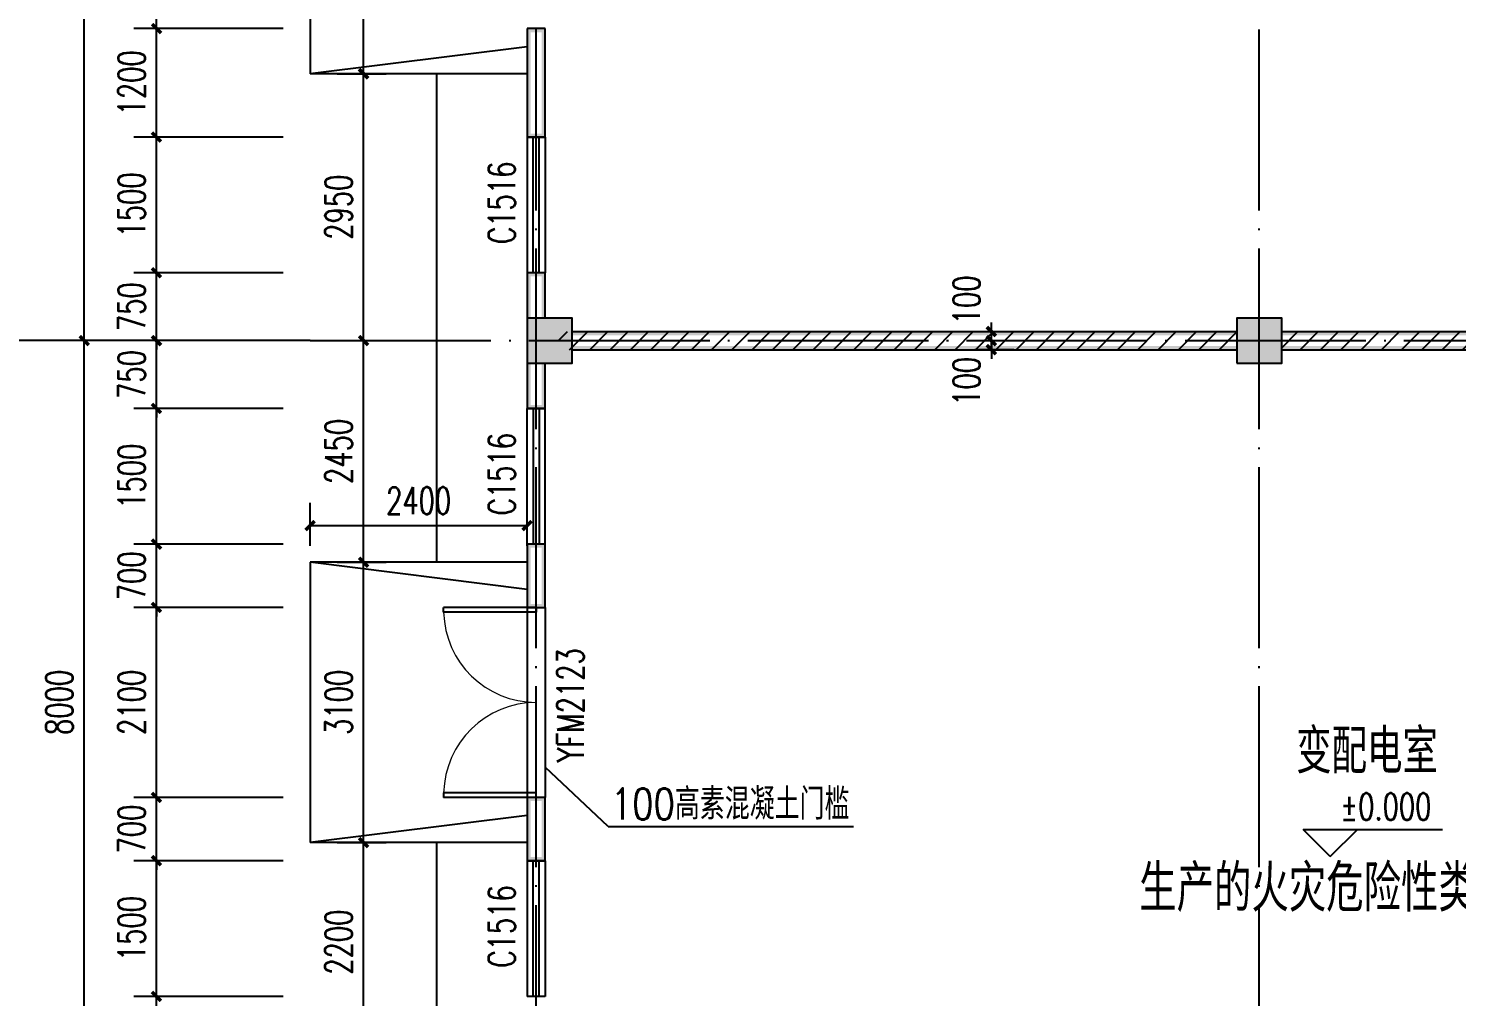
# Model space of a CAD drawing. Extents: x 4924227 to 5052693, y -485691 to -238224.
# Drawn here: x 4965568 to 4981364, y -390806 to -380106 of the extents above; entities that cross this region are included whole.
import ezdxf

# ---------------------------------------------------------------- set-up
doc = ezdxf.new("R2010")
doc.units = 0
doc.header["$LTSCALE"] = 1000
doc.header["$MEASUREMENT"] = 0
doc.linetypes.add('DOTE', pattern=[2.42, 2, -0.2, 0.02, -0.2])
doc.layers.get('0').update_dxf_attribs({"linetype": 'CONTINUOUS'})
doc.layers.get('Defpoints').update_dxf_attribs({"linetype": 'CONTINUOUS'})
doc.layers.add('_0', color=7, linetype='CONTINUOUS', lineweight=25)
for name, color, linetype in [('AXIS', 3, 'CONTINUOUS'), ('COLUMN', 9, 'CONTINUOUS'), ('DIM_ELEV', 3, 'CONTINUOUS'), ('DOTE', 252, 'CONTINUOUS'), ('PUB_DIM', 3, 'CONTINUOUS'), ('PUB_HATCH', 8, 'CONTINUOUS'), ('PUB_TEXT', 7, 'CONTINUOUS'), ('PUB_WALL', 9, 'CONTINUOUS'), ('STAIR', 5, 'CONTINUOUS'), ('WALL', 2, 'CONTINUOUS'), ('WINDOW', 4, 'CONTINUOUS'), ('WINDOW_TEXT', 7, 'CONTINUOUS')]:
    doc.layers.add(name, color=color, linetype=linetype)
doc.styles.add('_HZTXT', font='txt.shx', dxfattribs={"width": 0.8, "bigfont": 'HZTXT.shx'})
doc.styles.add('_TCH_DIM', font='SIMPLEX', dxfattribs={"bigfont": 'GBCBIG'})
doc.styles.add('_TCH_DIM_T3', font='SIMPLEX', dxfattribs={"width": 0.705882, "bigfont": 'GBCBIG'})
doc.styles.add('_TCH_WINDOW', font='SIMPLEX', dxfattribs={"height": 3.5, "bigfont": 'GBCBIG'})
doc.dimstyles.new('_TCH_ARCH&&100', dxfattribs={"dimtxt": 297.5, "dimasz": 100, "dimexe": 250, "dimexo": 300, "dimgap": 126.25, "dimtad": 1, "dimdec": 0, "dimzin": 0, "dimdsep": 46, "dimtxsty": '_TCH_DIM_T3', "dimblk": 'ARCHTICK', "dimcen": 0.09, "dimclrt": 7, "dimazin": 2, "dimtfac": 1, "dimtdec": 0, "dimtix": 1, "dimtmove": 2, "dimatfit": 3, "dimfxl": 0, "dimtolj": 1, "dimtzin": 0, "dimarcsym": 0})

# ---------------------------------------------------------------- blocks, each defined once
blk = doc.blocks.new('_ArchTick')
at = {"color": 0, "linetype": 'ByBlock', "const_width": 0.4}
blk.add_lwpolyline([(-0.5, -0.5), (0.5, 0.5)], dxfattribs=at)
blk = doc.blocks.new('*D39')
at = {"layer": 'Defpoints', "color": 0}
for p in [(4975738, -383556), (4975738, -383656), (4976219, -383556)]:
    blk.add_point(p, dxfattribs=at)
at = {"layer": 'PUB_DIM', "color": 0, "lineweight": -2}
for p, q in [((4976219, -383556), (4976219, -383456)), ((4976038, -383556), (4976469, -383556)), ((4976038, -383656), (4976469, -383656)), ((4976219, -383656), (4976219, -383556)), ((4976219, -383656), (4976219, -383756))]:
    blk.add_line(p, q, dxfattribs=at)
at = {"layer": 'PUB_DIM', "color": 0, "lineweight": -2, "xscale": 100, "yscale": 100, "zscale": 100}
for p, rotation in [((4976219, -383556), 270), ((4976219, -383656), 90)]:
    blk.add_blockref('_ArchTick', p, dxfattribs=dict(at, rotation=rotation))
at = {"layer": 'PUB_DIM', "color": 7, "insert": (4975944, -384006), "char_height": 297.5, "attachment_point": 5, "rotation": 90, "style": '_TCH_DIM_T3'}
blk.add_mtext('\\A1;100', dxfattribs=at)
blk = doc.blocks.new('*D40')
at = {"layer": 'Defpoints', "color": 0}
for p in [(4975738, -383456), (4976219, -383456), (4975738, -383556)]:
    blk.add_point(p, dxfattribs=at)
at = {"layer": 'PUB_DIM', "color": 0, "lineweight": -2}
for p, q in [((4976219, -383456), (4976219, -383356)), ((4976038, -383456), (4976469, -383456)), ((4976219, -383556), (4976219, -383456)), ((4976038, -383556), (4976469, -383556)), ((4976219, -383556), (4976219, -383656))]:
    blk.add_line(p, q, dxfattribs=at)
at = {"layer": 'PUB_DIM', "color": 0, "lineweight": -2, "xscale": 100, "yscale": 100, "zscale": 100}
for p, rotation in [((4976219, -383456), 270), ((4976219, -383556), 90)]:
    blk.add_blockref('_ArchTick', p, dxfattribs=dict(at, rotation=rotation))
at = {"layer": 'PUB_DIM', "color": 7, "insert": (4975944, -383106), "char_height": 297.5, "attachment_point": 5, "rotation": 90, "style": '_TCH_DIM_T3'}
blk.add_mtext('\\A1;100', dxfattribs=at)
blk = doc.blocks.new('*D93')
at = {"layer": 'Defpoints', "color": 0}
for p in [(4971083, -385601), (4968683, -386124), (4971083, -386124)]:
    blk.add_point(p, dxfattribs=at)
at = {"layer": 'PUB_DIM', "color": 0, "lineweight": -2}
for p, q in [((4968683, -385824), (4968683, -385351)), ((4971083, -385824), (4971083, -385351)), ((4968683, -385601), (4971083, -385601))]:
    blk.add_line(p, q, dxfattribs=at)
at = {"layer": 'PUB_DIM', "color": 0, "lineweight": -2, "xscale": 100, "yscale": 100, "zscale": 100, "rotation": 180}
blk.add_blockref('_ArchTick', (4968683, -385601), dxfattribs=at)
at = {"layer": 'PUB_DIM', "color": 0, "lineweight": -2, "xscale": 100, "yscale": 100, "zscale": 100}
blk.add_blockref('_ArchTick', (4971083, -385601), dxfattribs=at)
at = {"layer": 'PUB_DIM', "color": 7, "insert": (4969883, -385326), "char_height": 297.5, "attachment_point": 5, "style": '_TCH_DIM_T3'}
blk.add_mtext('\\A1;2400', dxfattribs=at)
blk = doc.blocks.new('*D94')
at = {"layer": 'Defpoints', "color": 0}
for p in [(4968683, -377506), (4969274, -377506), (4968683, -380606)]:
    blk.add_point(p, dxfattribs=at)
at = {"layer": 'PUB_DIM', "color": 0, "lineweight": -2}
for p, q in [((4968983, -377506), (4969524, -377506)), ((4969274, -380606), (4969274, -377506)), ((4968983, -380606), (4969524, -380606))]:
    blk.add_line(p, q, dxfattribs=at)
at = {"layer": 'PUB_DIM', "color": 0, "lineweight": -2, "xscale": 100, "yscale": 100, "zscale": 100}
for p, rotation in [((4969274, -377506), 90), ((4969274, -380606), 270)]:
    blk.add_blockref('_ArchTick', p, dxfattribs=dict(at, rotation=rotation))
at = {"layer": 'PUB_DIM', "color": 7, "insert": (4968999, -379056), "char_height": 297.5, "attachment_point": 5, "rotation": 90, "style": '_TCH_DIM_T3'}
blk.add_mtext('\\A1;3100', dxfattribs=at)
blk = doc.blocks.new('*D95')
at = {"layer": 'Defpoints', "color": 0}
for p in [(4968683, -380606), (4969274, -380606), (4968683, -383556)]:
    blk.add_point(p, dxfattribs=at)
at = {"layer": 'PUB_DIM', "color": 0, "lineweight": -2}
for p, q in [((4968983, -380606), (4969524, -380606)), ((4969274, -383556), (4969274, -380606)), ((4968983, -383556), (4969524, -383556))]:
    blk.add_line(p, q, dxfattribs=at)
at = {"layer": 'PUB_DIM', "color": 0, "lineweight": -2, "xscale": 100, "yscale": 100, "zscale": 100}
for p, rotation in [((4969274, -380606), 90), ((4969274, -383556), 270)]:
    blk.add_blockref('_ArchTick', p, dxfattribs=dict(at, rotation=rotation))
at = {"layer": 'PUB_DIM', "color": 7, "insert": (4968999, -382081), "char_height": 297.5, "attachment_point": 5, "rotation": 90, "style": '_TCH_DIM_T3'}
blk.add_mtext('\\A1;2950', dxfattribs=at)
blk = doc.blocks.new('*D96')
at = {"layer": 'Defpoints', "color": 0}
for p in [(4968683, -383556), (4969274, -383556), (4968683, -386006)]:
    blk.add_point(p, dxfattribs=at)
at = {"layer": 'PUB_DIM', "color": 0, "lineweight": -2}
for p, q in [((4968983, -383556), (4969524, -383556)), ((4969274, -386006), (4969274, -383556)), ((4968983, -386006), (4969524, -386006))]:
    blk.add_line(p, q, dxfattribs=at)
at = {"layer": 'PUB_DIM', "color": 0, "lineweight": -2, "xscale": 100, "yscale": 100, "zscale": 100}
for p, rotation in [((4969274, -383556), 90), ((4969274, -386006), 270)]:
    blk.add_blockref('_ArchTick', p, dxfattribs=dict(at, rotation=rotation))
at = {"layer": 'PUB_DIM', "color": 7, "insert": (4968999, -384781), "char_height": 297.5, "attachment_point": 5, "rotation": 90, "style": '_TCH_DIM_T3'}
blk.add_mtext('\\A1;2450', dxfattribs=at)
blk = doc.blocks.new('*D97')
at = {"layer": 'Defpoints', "color": 0}
for p in [(4968683, -386006), (4969274, -386006), (4968683, -389106)]:
    blk.add_point(p, dxfattribs=at)
at = {"layer": 'PUB_DIM', "color": 0, "lineweight": -2}
for p, q in [((4968983, -386006), (4969524, -386006)), ((4969274, -389106), (4969274, -386006)), ((4968983, -389106), (4969524, -389106))]:
    blk.add_line(p, q, dxfattribs=at)
at = {"layer": 'PUB_DIM', "color": 0, "lineweight": -2, "xscale": 100, "yscale": 100, "zscale": 100}
for p, rotation in [((4969274, -386006), 90), ((4969274, -389106), 270)]:
    blk.add_blockref('_ArchTick', p, dxfattribs=dict(at, rotation=rotation))
at = {"layer": 'PUB_DIM', "color": 7, "insert": (4968999, -387556), "char_height": 297.5, "attachment_point": 5, "rotation": 90, "style": '_TCH_DIM_T3'}
blk.add_mtext('\\A1;3100', dxfattribs=at)
blk = doc.blocks.new('*D98')
at = {"layer": 'Defpoints', "color": 0}
for p in [(4968683, -389106), (4969274, -389106), (4968683, -391306)]:
    blk.add_point(p, dxfattribs=at)
at = {"layer": 'PUB_DIM', "color": 0, "lineweight": -2}
for p, q in [((4968983, -389106), (4969524, -389106)), ((4969274, -391306), (4969274, -389106)), ((4968983, -391306), (4969524, -391306))]:
    blk.add_line(p, q, dxfattribs=at)
at = {"layer": 'PUB_DIM', "color": 0, "lineweight": -2, "xscale": 100, "yscale": 100, "zscale": 100}
for p, rotation in [((4969274, -389106), 90), ((4969274, -391306), 270)]:
    blk.add_blockref('_ArchTick', p, dxfattribs=dict(at, rotation=rotation))
at = {"layer": 'PUB_DIM', "color": 7, "insert": (4968999, -390206), "char_height": 297.5, "attachment_point": 5, "rotation": 90, "style": '_TCH_DIM_T3'}
blk.add_mtext('\\A1;2200', dxfattribs=at)
blk = doc.blocks.new('*D135')
at = {"layer": 'Defpoints', "color": 0}
for p in [(4966983, -378006), (4968683, -378006), (4968683, -380106)]:
    blk.add_point(p, dxfattribs=at)
at = {"layer": 'PUB_DIM', "color": 0, "lineweight": -2}
for p, q in [((4968383, -378006), (4966733, -378006)), ((4966983, -380106), (4966983, -378006)), ((4968383, -380106), (4966733, -380106))]:
    blk.add_line(p, q, dxfattribs=at)
at = {"layer": 'PUB_DIM', "color": 0, "lineweight": -2, "xscale": 100, "yscale": 100, "zscale": 100}
for p, rotation in [((4966983, -378006), 90), ((4966983, -380106), 270)]:
    blk.add_blockref('_ArchTick', p, dxfattribs=dict(at, rotation=rotation))
at = {"layer": 'PUB_DIM', "color": 7, "insert": (4966708, -379056), "char_height": 297.5, "attachment_point": 5, "rotation": 90, "style": '_TCH_DIM_T3'}
blk.add_mtext('\\A1;2100', dxfattribs=at)
blk = doc.blocks.new('*D136')
at = {"layer": 'Defpoints', "color": 0}
for p in [(4966983, -380106), (4968683, -380106), (4968683, -381306)]:
    blk.add_point(p, dxfattribs=at)
at = {"layer": 'PUB_DIM', "color": 0, "lineweight": -2}
for p, q in [((4968383, -380106), (4966733, -380106)), ((4966983, -381306), (4966983, -380106)), ((4968383, -381306), (4966733, -381306))]:
    blk.add_line(p, q, dxfattribs=at)
at = {"layer": 'PUB_DIM', "color": 0, "lineweight": -2, "xscale": 100, "yscale": 100, "zscale": 100}
for p, rotation in [((4966983, -380106), 90), ((4966983, -381306), 270)]:
    blk.add_blockref('_ArchTick', p, dxfattribs=dict(at, rotation=rotation))
at = {"layer": 'PUB_DIM', "color": 7, "insert": (4966708, -380706), "char_height": 297.5, "attachment_point": 5, "rotation": 90, "style": '_TCH_DIM_T3'}
blk.add_mtext('\\A1;1200', dxfattribs=at)
blk = doc.blocks.new('*D137')
at = {"layer": 'Defpoints', "color": 0}
for p in [(4966983, -381306), (4968683, -381306), (4968683, -382806)]:
    blk.add_point(p, dxfattribs=at)
at = {"layer": 'PUB_DIM', "color": 0, "lineweight": -2}
for p, q in [((4968383, -381306), (4966733, -381306)), ((4966983, -382806), (4966983, -381306)), ((4968383, -382806), (4966733, -382806))]:
    blk.add_line(p, q, dxfattribs=at)
at = {"layer": 'PUB_DIM', "color": 0, "lineweight": -2, "xscale": 100, "yscale": 100, "zscale": 100}
for p, rotation in [((4966983, -381306), 90), ((4966983, -382806), 270)]:
    blk.add_blockref('_ArchTick', p, dxfattribs=dict(at, rotation=rotation))
at = {"layer": 'PUB_DIM', "color": 7, "insert": (4966708, -382056), "char_height": 297.5, "attachment_point": 5, "rotation": 90, "style": '_TCH_DIM_T3'}
blk.add_mtext('\\A1;1500', dxfattribs=at)
blk = doc.blocks.new('*D138')
at = {"layer": 'Defpoints', "color": 0}
for p in [(4966983, -382806), (4968683, -382806), (4968683, -383556)]:
    blk.add_point(p, dxfattribs=at)
at = {"layer": 'PUB_DIM', "color": 0, "lineweight": -2}
for p, q in [((4966983, -382806), (4966983, -382706)), ((4968383, -382806), (4966733, -382806)), ((4966983, -383556), (4966983, -382806)), ((4968383, -383556), (4966733, -383556)), ((4966983, -383556), (4966983, -383656))]:
    blk.add_line(p, q, dxfattribs=at)
at = {"layer": 'PUB_DIM', "color": 0, "lineweight": -2, "xscale": 100, "yscale": 100, "zscale": 100}
for p, rotation in [((4966983, -382806), 270), ((4966983, -383556), 90)]:
    blk.add_blockref('_ArchTick', p, dxfattribs=dict(at, rotation=rotation))
at = {"layer": 'PUB_DIM', "color": 7, "insert": (4966708, -383181), "char_height": 297.5, "attachment_point": 5, "rotation": 90, "style": '_TCH_DIM_T3'}
blk.add_mtext('\\A1;750', dxfattribs=at)
blk = doc.blocks.new('*D139')
at = {"layer": 'Defpoints', "color": 0}
for p in [(4966983, -383556), (4968683, -383556), (4968683, -384306)]:
    blk.add_point(p, dxfattribs=at)
at = {"layer": 'PUB_DIM', "color": 0, "lineweight": -2}
for p, q in [((4966983, -383556), (4966983, -383456)), ((4968383, -383556), (4966733, -383556)), ((4966983, -384306), (4966983, -383556)), ((4968383, -384306), (4966733, -384306)), ((4966983, -384306), (4966983, -384406))]:
    blk.add_line(p, q, dxfattribs=at)
at = {"layer": 'PUB_DIM', "color": 0, "lineweight": -2, "xscale": 100, "yscale": 100, "zscale": 100}
for p, rotation in [((4966983, -383556), 270), ((4966983, -384306), 90)]:
    blk.add_blockref('_ArchTick', p, dxfattribs=dict(at, rotation=rotation))
at = {"layer": 'PUB_DIM', "color": 7, "insert": (4966708, -383931), "char_height": 297.5, "attachment_point": 5, "rotation": 90, "style": '_TCH_DIM_T3'}
blk.add_mtext('\\A1;750', dxfattribs=at)
blk = doc.blocks.new('*D140')
at = {"layer": 'Defpoints', "color": 0}
for p in [(4966983, -384306), (4968683, -384306), (4968683, -385806)]:
    blk.add_point(p, dxfattribs=at)
at = {"layer": 'PUB_DIM', "color": 0, "lineweight": -2}
for p, q in [((4968383, -384306), (4966733, -384306)), ((4966983, -385806), (4966983, -384306)), ((4968383, -385806), (4966733, -385806))]:
    blk.add_line(p, q, dxfattribs=at)
at = {"layer": 'PUB_DIM', "color": 0, "lineweight": -2, "xscale": 100, "yscale": 100, "zscale": 100}
for p, rotation in [((4966983, -384306), 90), ((4966983, -385806), 270)]:
    blk.add_blockref('_ArchTick', p, dxfattribs=dict(at, rotation=rotation))
at = {"layer": 'PUB_DIM', "color": 7, "insert": (4966708, -385056), "char_height": 297.5, "attachment_point": 5, "rotation": 90, "style": '_TCH_DIM_T3'}
blk.add_mtext('\\A1;1500', dxfattribs=at)
blk = doc.blocks.new('*D141')
at = {"layer": 'Defpoints', "color": 0}
for p in [(4966983, -385806), (4968683, -385806), (4968683, -386506)]:
    blk.add_point(p, dxfattribs=at)
at = {"layer": 'PUB_DIM', "color": 0, "lineweight": -2}
for p, q in [((4966983, -385806), (4966983, -385706)), ((4968383, -385806), (4966733, -385806)), ((4966983, -386506), (4966983, -385806)), ((4968383, -386506), (4966733, -386506)), ((4966983, -386506), (4966983, -386606))]:
    blk.add_line(p, q, dxfattribs=at)
at = {"layer": 'PUB_DIM', "color": 0, "lineweight": -2, "xscale": 100, "yscale": 100, "zscale": 100}
for p, rotation in [((4966983, -385806), 270), ((4966983, -386506), 90)]:
    blk.add_blockref('_ArchTick', p, dxfattribs=dict(at, rotation=rotation))
at = {"layer": 'PUB_DIM', "color": 7, "insert": (4966708, -386156), "char_height": 297.5, "attachment_point": 5, "rotation": 90, "style": '_TCH_DIM_T3'}
blk.add_mtext('\\A1;700', dxfattribs=at)
blk = doc.blocks.new('*D142')
at = {"layer": 'Defpoints', "color": 0}
for p in [(4966983, -386506), (4968683, -386506), (4968683, -388606)]:
    blk.add_point(p, dxfattribs=at)
at = {"layer": 'PUB_DIM', "color": 0, "lineweight": -2}
for p, q in [((4968383, -386506), (4966733, -386506)), ((4966983, -388606), (4966983, -386506)), ((4968383, -388606), (4966733, -388606))]:
    blk.add_line(p, q, dxfattribs=at)
at = {"layer": 'PUB_DIM', "color": 0, "lineweight": -2, "xscale": 100, "yscale": 100, "zscale": 100}
for p, rotation in [((4966983, -386506), 90), ((4966983, -388606), 270)]:
    blk.add_blockref('_ArchTick', p, dxfattribs=dict(at, rotation=rotation))
at = {"layer": 'PUB_DIM', "color": 7, "insert": (4966708, -387556), "char_height": 297.5, "attachment_point": 5, "rotation": 90, "style": '_TCH_DIM_T3'}
blk.add_mtext('\\A1;2100', dxfattribs=at)
blk = doc.blocks.new('*D143')
at = {"layer": 'Defpoints', "color": 0}
for p in [(4966983, -388606), (4968683, -388606), (4968683, -389306)]:
    blk.add_point(p, dxfattribs=at)
at = {"layer": 'PUB_DIM', "color": 0, "lineweight": -2}
for p, q in [((4966983, -388606), (4966983, -388506)), ((4968383, -388606), (4966733, -388606)), ((4966983, -389306), (4966983, -388606)), ((4968383, -389306), (4966733, -389306)), ((4966983, -389306), (4966983, -389406))]:
    blk.add_line(p, q, dxfattribs=at)
at = {"layer": 'PUB_DIM', "color": 0, "lineweight": -2, "xscale": 100, "yscale": 100, "zscale": 100}
for p, rotation in [((4966983, -388606), 270), ((4966983, -389306), 90)]:
    blk.add_blockref('_ArchTick', p, dxfattribs=dict(at, rotation=rotation))
at = {"layer": 'PUB_DIM', "color": 7, "insert": (4966708, -388956), "char_height": 297.5, "attachment_point": 5, "rotation": 90, "style": '_TCH_DIM_T3'}
blk.add_mtext('\\A1;700', dxfattribs=at)
blk = doc.blocks.new('*D144')
at = {"layer": 'Defpoints', "color": 0}
for p in [(4966983, -389306), (4968683, -389306), (4968683, -390806)]:
    blk.add_point(p, dxfattribs=at)
at = {"layer": 'PUB_DIM', "color": 0, "lineweight": -2}
for p, q in [((4968383, -389306), (4966733, -389306)), ((4966983, -390806), (4966983, -389306)), ((4968383, -390806), (4966733, -390806))]:
    blk.add_line(p, q, dxfattribs=at)
at = {"layer": 'PUB_DIM', "color": 0, "lineweight": -2, "xscale": 100, "yscale": 100, "zscale": 100}
for p, rotation in [((4966983, -389306), 90), ((4966983, -390806), 270)]:
    blk.add_blockref('_ArchTick', p, dxfattribs=dict(at, rotation=rotation))
at = {"layer": 'PUB_DIM', "color": 7, "insert": (4966708, -390056), "char_height": 297.5, "attachment_point": 5, "rotation": 90, "style": '_TCH_DIM_T3'}
blk.add_mtext('\\A1;1500', dxfattribs=at)
blk = doc.blocks.new('*D145')
at = {"layer": 'Defpoints', "color": 0}
for p in [(4966983, -390806), (4968683, -390806), (4968683, -391556)]:
    blk.add_point(p, dxfattribs=at)
at = {"layer": 'PUB_DIM', "color": 0, "lineweight": -2}
for p, q in [((4966983, -390806), (4966983, -390706)), ((4968383, -390806), (4966733, -390806)), ((4966983, -391556), (4966983, -390806)), ((4968383, -391556), (4966733, -391556)), ((4966983, -391556), (4966983, -391656))]:
    blk.add_line(p, q, dxfattribs=at)
at = {"layer": 'PUB_DIM', "color": 0, "lineweight": -2, "xscale": 100, "yscale": 100, "zscale": 100}
for p, rotation in [((4966983, -390806), 270), ((4966983, -391556), 90)]:
    blk.add_blockref('_ArchTick', p, dxfattribs=dict(at, rotation=rotation))
at = {"layer": 'PUB_DIM', "color": 7, "insert": (4966708, -391181), "char_height": 297.5, "attachment_point": 5, "rotation": 90, "style": '_TCH_DIM_T3'}
blk.add_mtext('\\A1;750', dxfattribs=at)
blk = doc.blocks.new('$TCHSYS$WIN2D')
for p, q in [((-0.5, 0.5), (0.5, 0.5)), ((-0.5, 0.5), (-0.5, -0.5)), ((0.5, 0.5), (0.5, -0.5)), ((0.5, 0.167), (-0.5, 0.167)), ((0.5, -0.167), (-0.5, -0.167)), ((-0.5, -0.5), (0.5, -0.5))]:
    blk.add_line(p, q)
blk = doc.blocks.new('$DorLib2D$00000002')
for p, q in [((-0.5, 0), (-0.5, 0.4875)), ((-0.475, 0.4875), (-0.5, 0.4875)), ((-0.475, 0), (-0.475, 0.4875)), ((0.475, 0), (0.475, 0.4875)), ((0.475, 0.4875), (0.5, 0.4875)), ((0.5, 0), (0.5, 0.4875)), ((-0.5, 0), (-0.475, 0)), ((0.5, 0), (0.475, 0))]:
    blk.add_line(p, q)
at = {"lineweight": 13}
for centre, start, end in [((-0.4875, 0), 0, 88.53072), ((0.4875, 0), 91.46928, 180)]:
    blk.add_arc(centre, 0.4875, start, end, dxfattribs=at)
blk = doc.blocks.new('_FZH')
blk.add_lwpolyline([(-0.5, -0.5), (0.5, -0.5), (0.5, 0.5), (-0.5, 0.5)], close=True)
at = {"layer": 'PUB_HATCH'}
blk.add_solid([(-0.5, -0.5), (0.5, -0.5), (-0.5, 0.5), (0.5, 0.5)], dxfattribs=at)
blk = doc.blocks.new('*D257')
at = {"layer": 'AXIS', "color": 0, "lineweight": -2}
for p, q in [((4968383, -383556), (4965933, -383556)), ((4966183, -391556), (4966183, -383556)), ((4968383, -391556), (4965933, -391556))]:
    blk.add_line(p, q, dxfattribs=at)
at = {"layer": 'Defpoints', "color": 0}
for p in [(4966183, -383556), (4968683, -383556), (4968683, -391556)]:
    blk.add_point(p, dxfattribs=at)
at = {"layer": 'AXIS', "color": 0, "lineweight": -2, "xscale": 100, "yscale": 100, "zscale": 100}
for p, rotation in [((4966183, -383556), 90), ((4966183, -391556), 270)]:
    blk.add_blockref('_ArchTick', p, dxfattribs=dict(at, rotation=rotation))
at = {"layer": 'AXIS', "color": 7, "insert": (4965908, -387556), "char_height": 297.5, "attachment_point": 5, "rotation": 90, "style": '_TCH_DIM_T3'}
blk.add_mtext('\\A1;8000', dxfattribs=at)
blk = doc.blocks.new('*D258')
at = {"layer": 'AXIS', "color": 0, "lineweight": -2}
for p, q in [((4968383, -374556), (4965933, -374556)), ((4966183, -383556), (4966183, -374556)), ((4968383, -383556), (4965933, -383556))]:
    blk.add_line(p, q, dxfattribs=at)
at = {"layer": 'Defpoints', "color": 0}
for p in [(4966183, -374556), (4968683, -374556), (4968683, -383556)]:
    blk.add_point(p, dxfattribs=at)
at = {"layer": 'AXIS', "color": 0, "lineweight": -2, "xscale": 100, "yscale": 100, "zscale": 100}
for p, rotation in [((4966183, -374556), 90), ((4966183, -383556), 270)]:
    blk.add_blockref('_ArchTick', p, dxfattribs=dict(at, rotation=rotation))
at = {"layer": 'AXIS', "color": 7, "insert": (4965908, -379056), "char_height": 297.5, "attachment_point": 5, "rotation": 90, "style": '_TCH_DIM_T3'}
blk.add_mtext('\\A1;9000', dxfattribs=at)
blk = doc.blocks.new('*D259')
at = {"layer": 'AXIS', "color": 0, "lineweight": -2}
for p, q in [((4968383, -374456), (4965133, -374456)), ((4965383, -396656), (4965383, -374456)), ((4968383, -396656), (4965133, -396656))]:
    blk.add_line(p, q, dxfattribs=at)
at = {"layer": 'Defpoints', "color": 0}
for p in [(4965383, -374456), (4968683, -374456), (4968683, -396656)]:
    blk.add_point(p, dxfattribs=at)
at = {"layer": 'AXIS', "color": 0, "lineweight": -2, "xscale": 100, "yscale": 100, "zscale": 100}
for p, rotation in [((4965383, -374456), 90), ((4965383, -396656), 270)]:
    blk.add_blockref('_ArchTick', p, dxfattribs=dict(at, rotation=rotation))
at = {"layer": 'AXIS', "color": 7, "insert": (4965108, -385556), "char_height": 297.5, "attachment_point": 5, "rotation": 90, "style": '_TCH_DIM_T3'}
blk.add_mtext('\\A1;22200', dxfattribs=at)

msp = doc.modelspace()

# ---------------------------------------------------------------- hatches: boundary and pattern name
at = {"layer": '_0'}
h = msp.add_hatch(dxfattribs=at)
h.set_pattern_fill('ANSI31', color=0, scale=100)
h.set_pattern_definition([(45, (-5775783.68, 234643.46), (-112.2532015, 112.2532015), [])])
h.paths.add_polyline_path([(4978933.2, -383456.3), (4971433.2, -383456.3), (4971433.2, -383656.3), (4978933.2, -383656.3)])
h.paths.add_polyline_path([(4979433.2, -383656.3), (4988933.2, -383656.3), (4988933.2, -383456.3), (4979433.2, -383456.3)], flags=16)
at = {"layer": 'PUB_WALL'}
for points in [[(4971083.2, -380106.3), (4971083.2, -381306.3), (4971123.2, -381266.3), (4971123.2, -380146.3)], [(4971283.2, -380106.3), (4971083.2, -380106.3), (4971123.2, -380146.3), (4971243.2, -380146.3)], [(4971283.2, -381306.3), (4971283.2, -380106.3), (4971243.2, -380146.3), (4971243.2, -381266.3)], [(4971083.2, -381306.3), (4971283.2, -381306.3), (4971243.2, -381266.3), (4971123.2, -381266.3)], [(4971283.2, -382806.3), (4971083.2, -382806.3), (4971123.2, -382846.3), (4971243.2, -382846.3)], [(4971083.2, -383306.3), (4971123.2, -383306.3), (4971123.2, -382846.3), (4971083.2, -382806.3)], [(4971243.2, -383306.3), (4971283.2, -383306.3), (4971283.2, -382806.3), (4971243.2, -382846.3)], [(4971583.2, -383306.3), (4971083.2, -383306.3), (4971123.2, -383346.3), (4971543.2, -383346.3)], [(4971083.2, -383306.3), (4971083.2, -383806.3), (4971123.2, -383766.3), (4971123.2, -383346.3)], [(4971583.2, -383806.3), (4971583.2, -383306.3), (4971543.2, -383346.3), (4971543.2, -383766.3)], [(4979433.2, -383306.3), (4978933.2, -383306.3), (4978973.2, -383346.3), (4979393.2, -383346.3)], [(4978933.2, -383306.3), (4978933.2, -383806.3), (4978973.2, -383766.3), (4978973.2, -383346.3)], [(4979433.2, -383806.3), (4979433.2, -383306.3), (4979393.2, -383346.3), (4979393.2, -383766.3)], [(4978933.2, -383496.3), (4978933.2, -383456.3), (4971583.2, -383456.3), (4971583.2, -383496.3)], [(4988783.2, -383496.3), (4988783.2, -383456.3), (4979433.2, -383456.3), (4979433.2, -383496.3)], [(4978933.2, -383656.3), (4978933.2, -383616.3), (4971583.2, -383616.3), (4971583.2, -383656.3)], [(4988783.2, -383656.3), (4988783.2, -383616.3), (4979433.2, -383616.3), (4979433.2, -383656.3)], [(4971083.2, -383806.3), (4971583.2, -383806.3), (4971543.2, -383766.3), (4971123.2, -383766.3)], [(4971123.2, -383806.3), (4971083.2, -383806.3), (4971083.2, -384306.3), (4971123.2, -384266.3)], [(4971283.2, -383806.3), (4971243.2, -383806.3), (4971243.2, -384266.3), (4971283.2, -384306.3)], [(4978933.2, -383806.3), (4979433.2, -383806.3), (4979393.2, -383766.3), (4978973.2, -383766.3)], [(4971083.2, -384306.3), (4971283.2, -384306.3), (4971243.2, -384266.3), (4971123.2, -384266.3)], [(4971083.2, -385806.3), (4971083.2, -386506.3), (4971123.2, -386466.3), (4971123.2, -385846.3)], [(4971283.2, -385806.3), (4971083.2, -385806.3), (4971123.2, -385846.3), (4971243.2, -385846.3)], [(4971283.2, -386506.3), (4971283.2, -385806.3), (4971243.2, -385846.3), (4971243.2, -386466.3)], [(4971083.2, -386506.3), (4971283.2, -386506.3), (4971243.2, -386466.3), (4971123.2, -386466.3)], [(4971083.2, -388606.3), (4971083.2, -389306.3), (4971123.2, -389266.3), (4971123.2, -388646.3)], [(4971283.2, -388606.3), (4971083.2, -388606.3), (4971123.2, -388646.3), (4971243.2, -388646.3)], [(4971283.2, -389306.3), (4971283.2, -388606.3), (4971243.2, -388646.3), (4971243.2, -389266.3)], [(4971083.2, -389306.3), (4971283.2, -389306.3), (4971243.2, -389266.3), (4971123.2, -389266.3)]]:
    msp.add_hatch(color=0, dxfattribs=at).paths.add_polyline_path(points)

# ---------------------------------------------------------------- linework, layer by layer
at = {"layer": 'AXIS', "color": 0}
msp.add_line((4968683.2, -383556.3), (4964683.2, -383556.3), dxfattribs=at)
at = {"layer": 'DIM_ELEV', "color": 0}
for p, q in [((4979969, -389260.4), (4979669, -388960.4)), ((4979669, -388960.4), (4981209.2, -388960.4)), ((4979969, -389260.4), (4980269, -388960.4))]:
    msp.add_line(p, q, dxfattribs=at)
at = {"layer": 'DOTE', "linetype": 'DOTE'}
for p, q in [((4971183.2, -399056.3), (4971183.2, -372056.3)), ((4979183.2, -399056.3), (4979183.2, -372056.3)), ((4968683.2, -383556.3), (4991683.2, -383556.3))]:
    msp.add_line(p, q, dxfattribs=at)
at = {"layer": 'PUB_DIM'}
for q in [(4971283.2, -388271.9), (4974694.8, -388926.7)]:
    msp.add_line((4971981, -388926.7), q, dxfattribs=at)
at = {"layer": 'STAIR'}
for p, q in [((4968683.2, -377506.3), (4968683.2, -380606.3)), ((4971083.2, -380306.3), (4968683.2, -380606.3)), ((4971083.2, -380606.3), (4968683.2, -380606.3)), ((4971083.2, -386006.3), (4968683.2, -386006.3)), ((4971083.2, -386306.3), (4968683.2, -386006.3)), ((4968683.2, -386006.3), (4968683.2, -389106.3)), ((4971083.2, -388806.3), (4968683.2, -389106.3)), ((4971083.2, -389106.3), (4968683.2, -389106.3))]:
    msp.add_line(p, q, dxfattribs=at)
for points in [[(4970083.2, -386006.3), (4970083.2, -380606.3)], [(4970083.2, -391306.3), (4970083.2, -389106.3)]]:
    msp.add_lwpolyline(points, dxfattribs=at)
at = {"layer": 'WALL', "color": 0}
for p, q in [((4971083.2, -380106.3), (4971083.2, -381306.3)), ((4971283.2, -380106.3), (4971083.2, -380106.3)), ((4971283.2, -381306.3), (4971283.2, -380106.3)), ((4971083.2, -381306.3), (4971283.2, -381306.3)), ((4971283.2, -382806.3), (4971083.2, -382806.3)), ((4971083.2, -382806.3), (4971083.2, -383306.3)), ((4971283.2, -383306.3), (4971283.2, -382806.3)), ((4971583.2, -383456.3), (4978933.2, -383456.3)), ((4979433.2, -383456.3), (4988783.2, -383456.3)), ((4971583.2, -383656.3), (4978933.2, -383656.3)), ((4979433.2, -383656.3), (4988783.2, -383656.3)), ((4971083.2, -383806.3), (4971083.2, -384306.3)), ((4971283.2, -384306.3), (4971283.2, -383806.3)), ((4971083.2, -384306.3), (4971283.2, -384306.3)), ((4971083.2, -385806.3), (4971083.2, -386506.3)), ((4971283.2, -385806.3), (4971083.2, -385806.3)), ((4971283.2, -386506.3), (4971283.2, -385806.3)), ((4971083.2, -386506.3), (4971283.2, -386506.3)), ((4971083.2, -388606.3), (4971083.2, -389306.3)), ((4971283.2, -388606.3), (4971083.2, -388606.3)), ((4971283.2, -389306.3), (4971283.2, -388606.3)), ((4971083.2, -389306.3), (4971283.2, -389306.3))]:
    msp.add_line(p, q, dxfattribs=at)
at = {"layer": 'WINDOW', "color": 0}
for p, q in [((4971083.2, -386506.3), (4971083.2, -388606.3)), ((4971283.2, -386506.3), (4971283.2, -388606.3))]:
    msp.add_line(p, q, dxfattribs=at)

# ---------------------------------------------------------------- block references
at = {"layer": 'COLUMN', "color": 0, "xscale": 500, "yscale": 500, "zscale": 500}
for p in [(4971333.2, -383556.3), (4979183.2, -383556.3)]:
    msp.add_blockref('_FZH', p, dxfattribs=at)
at = {"layer": 'WINDOW', "color": 0}
ref = msp.add_blockref('$TCHSYS$WIN2D', (4971183.2, -382056.3), dxfattribs=dict(at, xscale=1500, yscale=200, zscale=1500, rotation=270.0000000000237))
ref.add_attrib('A', 'C1516', (4970952, -382486.3), dxfattribs={"layer": 'WINDOW_TEXT', "color": 0, "height": 297.5, "rotation": 90, "style": '_TCH_WINDOW', "width": 0.705882})
ref = msp.add_blockref('$TCHSYS$WIN2D', (4971183.2, -385056.3), dxfattribs=dict(at, xscale=-1500, yscale=200, zscale=-1500, rotation=270.0000000000267))
ref.add_attrib('A', 'C1516', (4970952, -385486.3), dxfattribs={"layer": 'WINDOW_TEXT', "color": 0, "height": 297.5, "rotation": 90, "style": '_TCH_WINDOW', "width": 0.705882})
ref = msp.add_blockref('$DorLib2D$00000002', (4971183.2, -387556.3), dxfattribs=dict(at, xscale=-2100, yscale=-2100, zscale=-2100, rotation=270.0000000000267))
ref.add_attrib('A', 'YFM2123', (4971711.8, -388216.3), dxfattribs={"layer": 'WINDOW_TEXT', "color": 0, "height": 297.5, "rotation": 90, "style": '_TCH_WINDOW', "width": 0.705882})
ref = msp.add_blockref('$TCHSYS$WIN2D', (4971183.2, -390056.3), dxfattribs=dict(at, xscale=1500, yscale=200, zscale=1500, rotation=270.0000000000267))
ref.add_attrib('A', 'C1516', (4970952, -390486.3), dxfattribs={"layer": 'WINDOW_TEXT', "color": 0, "height": 297.5, "rotation": 90, "style": '_TCH_WINDOW', "width": 0.705882})

# ---------------------------------------------------------------- texts
at = {"layer": 'PUB_DIM', "style": '_HZTXT', "width": 0.8}
for s, height, p in [('变配电室', 490.23, (4979590.5, -388340.9)), ('100高素混凝土门槛', 344.83, (4972008.7, -388851.2)), ('生产的火灾危险性类别：丁类', 517.241, (4977854, -389868.5))]:
    msp.add_text(s, height=height, dxfattribs=at).set_placement(p)
at = {"layer": 'PUB_TEXT', "color": 0, "style": '_TCH_DIM', "width": 0.705882}
msp.add_text('%%P0.000', height=297.5, dxfattribs=at).set_placement((4980079.2, -388855.4))

# ---------------------------------------------------------------- dimensions: what is measured, and where the dimension line sits
at = {"layer": 'AXIS', "color": 0}
for p1, p2, distance, picture, middle in [((4968683.2, -396656.3), (4968683.2, -374456.3), 3300, '*D259', (4965108.2, -385556.3)), ((4968683.2, -383556.3), (4968683.2, -374556.3), 2500, '*D258', (4965908.2, -379056.3)), ((4968683.2, -391556.3), (4968683.2, -383556.3), 2500, '*D257', (4965908.2, -387556.3))]:
    dim = msp.add_aligned_dim(p1=p1, p2=p2, distance=distance, dimstyle='_TCH_ARCH&&100', dxfattribs=at)
    dim.commit()
    dim.dimension.update_dxf_attribs({"geometry": picture, "text_midpoint": middle})
at = {"layer": 'PUB_DIM', "color": 0}
for p1, p2, distance, picture, middle in [((4968683.2, -380606.3), (4968683.2, -377506.3), -591, '*D94', (4968999.2, -379056.3)), ((4968683.2, -380106.3), (4968683.2, -378006.3), 1700, '*D135', (4966708.2, -379056.3)), ((4968683.2, -381306.3), (4968683.2, -380106.3), 1700, '*D136', (4966708.2, -380706.3)), ((4968683.2, -383556.3), (4968683.2, -380606.3), -591, '*D95', (4968999.2, -382081.3)), ((4968683.2, -382806.3), (4968683.2, -381306.3), 1700, '*D137', (4966708.2, -382056.3)), ((4968683.2, -383556.3), (4968683.2, -382806.3), 1700, '*D138', (4966708.2, -383181.3)), ((4968683.2, -384306.3), (4968683.2, -383556.3), 1700, '*D139', (4966708.2, -383931.3)), ((4968683.2, -386006.3), (4968683.2, -383556.3), -591, '*D96', (4968999.2, -384781.3)), ((4968683.2, -385806.3), (4968683.2, -384306.3), 1700, '*D140', (4966708.2, -385056.3)), ((4968683.2, -386124), (4971083.2, -386124), 523.5, '*D93', (4969883.2, -385325.6)), ((4968683.2, -386506.3), (4968683.2, -385806.3), 1700, '*D141', (4966708.2, -386156.3)), ((4968683.2, -389106.3), (4968683.2, -386006.3), -591, '*D97', (4968999.2, -387556.3)), ((4968683.2, -388606.3), (4968683.2, -386506.3), 1700, '*D142', (4966708.2, -387556.3)), ((4968683.2, -389306.3), (4968683.2, -388606.3), 1700, '*D143', (4966708.2, -388956.3)), ((4968683.2, -391306.3), (4968683.2, -389106.3), -591, '*D98', (4968999.2, -390206.3)), ((4968683.2, -390806.3), (4968683.2, -389306.3), 1700, '*D144', (4966708.2, -390056.3)), ((4968683.2, -391556.3), (4968683.2, -390806.3), 1700, '*D145', (4966708.2, -391181.3))]:
    dim = msp.add_aligned_dim(p1=p1, p2=p2, distance=distance, dimstyle='_TCH_ARCH&&100', dxfattribs=at)
    dim.commit()
    dim.dimension.update_dxf_attribs({"geometry": picture, "text_midpoint": middle})
for base, p1, p2, picture, middle in [((4976219.4, -383456.3), (4975737.8, -383556.3), (4975737.8, -383456.3), '*D40', (4975944.4, -383106.3)), ((4976219.4, -383556.3), (4975737.8, -383656.3), (4975737.8, -383556.3), '*D39', (4975944.4, -384006.3))]:
    dim = msp.add_linear_dim(base=base, p1=p1, p2=p2, angle=90, dimstyle='_TCH_ARCH&&100', dxfattribs=at)
    dim.commit()
    dim.dimension.update_dxf_attribs({"geometry": picture, "text_midpoint": middle, "dimtype": 129})

doc.saveas('drawing.dxf')
